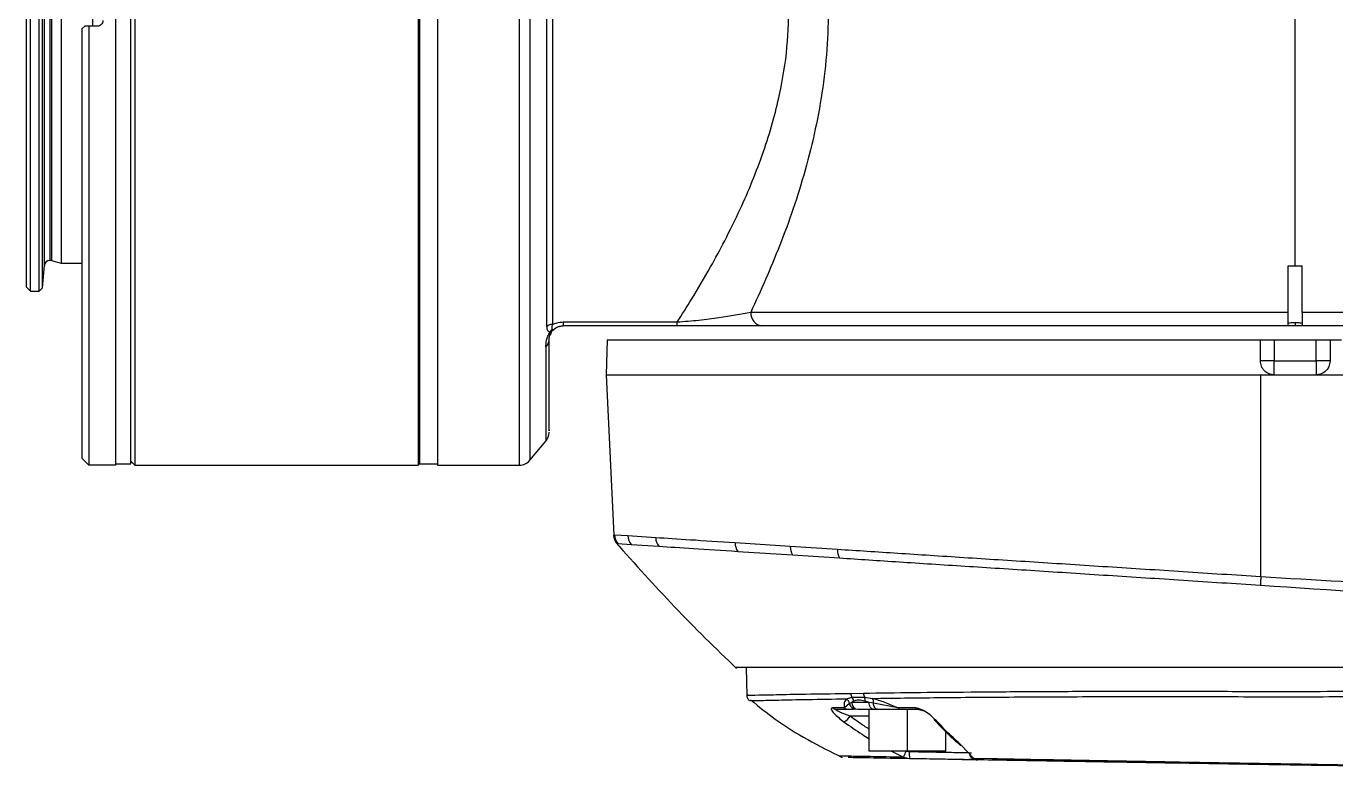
# Model space of a CAD drawing. Header units: millimetres. Extents: x -13464 to 9471, y -517 to 17126.
# Drawn here: x 6247.3 to 6341.3, y 12459.2 to 12512.5 of the extents above; entities that cross this region are included whole.
import ezdxf

# ---------------------------------------------------------------- set-up
doc = ezdxf.new("R2010")
doc.units = ezdxf.units.MM

msp = doc.modelspace()

# ---------------------------------------------------------------- linework, layer by layer
at = {"color": 7, "linetype": 'Continuous', "lineweight": 25}
for p, q in [((6247.345, 12515.517), (6247.345, 12493.817)), ((6247.645, 12493.517), (6247.645, 12515.017)), ((6248.286, 12493.517), (6248.286, 12515.017)), ((6248.505, 12493.736), (6248.505, 12515.517)), ((6248.646, 12495.352), (6248.646, 12515.517)), ((6249.045, 12515.517), (6249.045, 12495.717)), ((6249.148, 12515.517), (6249.148, 12495.703)), ((6249.844, 12515.517), (6249.844, 12495.517)), ((6252.099, 12515.517), (6252.099, 12512.517)), ((6255.145, 12515.517), (6255.145, 12481.017)), ((6275.445, 12515.517), (6275.445, 12481.017)), ((6275.545, 12515.517), (6275.545, 12481.117)), ((6282.7, 12515.517), (6282.7, 12481.017)), ((6283.466, 12515.517), (6283.466, 12481.374)), ((6338.345, 12495.319), (6338.345, 12515.517)), ((6284.695, 12490.979), (6284.695, 12514.376)), ((6285.078, 12514.383), (6285.078, 12491.113)), ((6251.345, 12512.317), (6251.545, 12512.517)), ((6251.845, 12512.517), (6251.545, 12512.517)), ((6251.845, 12512.517), (6251.845, 12481.017)), ((6252.445, 12512.517), (6251.845, 12512.517)), ((6248.505, 12493.736), (6248.646, 12495.352)), ((6249.148, 12495.703), (6249.844, 12495.517)), ((6249.844, 12495.517), (6251.345, 12495.517)), ((6338.845, 12491.982), (6338.845, 12495.316)), ((6247.345, 12493.817), (6247.645, 12493.517)), ((6247.645, 12493.517), (6248.286, 12493.517)), ((6248.286, 12493.517), (6248.505, 12493.736)), ((6337.845, 12491.982), (6299.306, 12491.982)), ((6362.262, 12491.982), (6338.845, 12491.982)), ((6285.112, 12490.697), (6284.908, 12490.571)), ((6285.097, 12490.681), (6285.117, 12490.703)), ((6294.02, 12491.271), (6285.845, 12491.271)), ((6285.845, 12491.271), (6285.845, 12491.017)), ((6294.02, 12491.017), (6285.845, 12491.017)), ((6294.02, 12491.017), (6294.02, 12491.271)), ((6338.345, 12491.017), (6337.845, 12491.017)), ((6338.345, 12491.226), (6338.345, 12491.017)), ((6338.845, 12491.017), (6338.345, 12491.017)), ((6289.022, 12490.003), (6288.935, 12487.503)), ((6289.022, 12490.003), (6335.854, 12490.003)), ((6335.854, 12490.003), (6336.854, 12490.003)), ((6336.854, 12490.003), (6336.854, 12488.503)), ((6336.854, 12490.003), (6339.854, 12490.003)), ((6339.854, 12488.503), (6339.854, 12490.003)), ((6339.854, 12490.003), (6340.854, 12490.003)), ((6340.854, 12490.003), (6341.678, 12490.003)), ((6340.854, 12490.003), (6340.854, 12488.503)), ((6284.611, 12489.507), (6284.611, 12482.738)), ((6336.854, 12488.503), (6335.854, 12488.503)), ((6336.854, 12487.503), (6336.854, 12488.503)), ((6336.854, 12488.503), (6339.854, 12488.503)), ((6340.854, 12488.503), (6339.854, 12488.503)), ((6339.854, 12488.503), (6339.854, 12487.503)), ((6288.935, 12487.503), (6289.479, 12475.995)), ((6335.891, 12473.006), (6335.891, 12487.503)), ((6335.92, 12487.503), (6339.854, 12487.503)), ((6339.854, 12487.503), (6350.881, 12487.503)), ((6283.466, 12481.374), (6284.611, 12482.738)), ((6251.345, 12481.517), (6251.845, 12481.017)), ((6254.845, 12481.317), (6255.145, 12481.017)), ((6253.745, 12481.017), (6251.845, 12481.017)), ((6253.745, 12481.117), (6254.845, 12481.117)), ((6255.145, 12481.017), (6275.445, 12481.017)), ((6275.445, 12481.017), (6275.545, 12481.117)), ((6275.545, 12481.117), (6276.845, 12481.117)), ((6276.845, 12481.017), (6282.7, 12481.017)), ((6290.504, 12475.941), (6289.542, 12476.002)), ((6289.542, 12476.002), (6289.57, 12475.999)), ((6292.492, 12475.813), (6290.504, 12475.941)), ((6289.786, 12475.398), (6290.743, 12475.335)), ((6289.813, 12475.396), (6289.786, 12475.398)), ((6290.743, 12475.335), (6292.719, 12475.207)), ((6302.138, 12475.188), (6298.182, 12475.445)), ((6298.371, 12474.839), (6302.302, 12474.584)), ((6305.519, 12474.969), (6302.138, 12475.188)), ((6302.302, 12474.584), (6305.661, 12474.366)), ((6298.988, 12466.503), (6299.023, 12464.465)), ((6306.178, 12464.256), (6306.565, 12464.364)), ((6306.486, 12464.648), (6307.395, 12464.662)), ((6306.565, 12464.364), (6307.472, 12464.377)), ((6307.472, 12464.377), (6308.05, 12464.284)), ((6299.305, 12464.127), (6299.302, 12464.127)), ((6306.395, 12463.933), (6306.023, 12463.6)), ((6306.546, 12463.994), (6306.395, 12463.933)), ((6306.681, 12464.08), (6306.546, 12463.994)), ((6307.802, 12463.994), (6306.546, 12463.994)), ((6307.802, 12463.994), (6307.502, 12464.093)), ((6307.787, 12463.503), (6307.787, 12460.503)), ((6308.101, 12463.947), (6307.802, 12463.994)), ((6309.851, 12463.6), (6308.101, 12463.947)), ((6310.537, 12463.503), (6310.537, 12460.503)), ((6307.787, 12463.012), (6306.434, 12463.012)), ((6313.287, 12460.503), (6313.287, 12461.9)), ((6315.314, 12459.972), (6314.432, 12460.914)), ((6310.537, 12460.503), (6307.787, 12460.503)), ((6309.405, 12460.503), (6310.26, 12460.065)), ((6313.287, 12460.503), (6310.537, 12460.503)), ((6315.326, 12459.972), (6315.242, 12459.998)), ((6316.626, 12459.948), (6315.314, 12459.972))]:
    msp.add_line(p, q, dxfattribs=at)
at = {"color": 7, "linetype": 'Continuous', "lineweight": 25, "flags": 128}
for points in [[(6337.845, 12491.982), (6337.845, 12493.847), (6337.845, 12495.313)], [(6285.046, 12490.618), (6285.033, 12490.601), (6285.004, 12490.558), (6284.982, 12490.522), (6284.959, 12490.48), (6284.92, 12490.398), (6284.9, 12490.345), (6284.896, 12490.332), (6284.894, 12490.325), (6284.893, 12490.323), (6284.893, 12490.323), (6284.893, 12490.323), (6284.893, 12490.323), (6284.893, 12490.323)], [(6335.854, 12488.503), (6335.854, 12489.343), (6335.854, 12490.003)], [(6288.935, 12487.503), (6288.935, 12487.503), (6289.121, 12487.503), (6289.657, 12487.503), (6290.54, 12487.503), (6291.762, 12487.503), (6293.316, 12487.503), (6295.191, 12487.503), (6297.372, 12487.503), (6299.845, 12487.503), (6302.591, 12487.503), (6305.592, 12487.503), (6308.826, 12487.503), (6312.27, 12487.503), (6315.9, 12487.503), (6319.689, 12487.503), (6323.611, 12487.503), (6327.638, 12487.503), (6331.741, 12487.503), (6335.891, 12487.503)], [(6308.12, 12463.503), (6308.058, 12463.512), (6307.999, 12463.54), (6307.945, 12463.585), (6307.897, 12463.646), (6307.857, 12463.721), (6307.828, 12463.806), (6307.809, 12463.898), (6307.802, 12463.994)], [(6308.392, 12463.503), (6308.339, 12463.511), (6308.287, 12463.536), (6308.239, 12463.576), (6308.197, 12463.63), (6308.16, 12463.697), (6308.132, 12463.773), (6308.112, 12463.858), (6308.101, 12463.947)], [(6312.47, 12462.792), (6312.491, 12462.733), (6312.51, 12462.701)]]:
    msp.add_lwpolyline(points, dxfattribs=at)
at = {"color": 7, "linetype": 'Continuous', "lineweight": 25}
for centre, radius, start, end in [((6249.045, 12495.317), 0.4, 90, 175), ((6249.045, 12495.317), 0.4, 75, 90), ((6300.227, 12491.936), 0.923, 177.1146, 264.67439), ((6285.065, 12490.535), 0.578, 88.74988, 129.84473), ((6285.343, 12490.343), 0.491, 122.24636, 152.41478), ((6284.14, 12490.031), 0.705, 311.89658, 358.82264), ((6283.845, 12483.381), 1, 320, 0), ((6282.7, 12482.017), 1, 270, 320), ((6290.541, 12476.054), 1.001, 182.98105, 220.97072), ((6291.512, 12475.988), 1.009, 182.69363, 220.32471), ((6293.52, 12475.851), 1.028, 182.13362, 218.80456), ((6299.285, 12475.457), 1.103, 180.63871, 214.05051), ((6303.317, 12475.184), 1.179, 179.7994, 210.58923), ((6306.783, 12474.949), 1.264, 179.08281, 207.46144), ((6307.062, 12464.656), 0.577, 180.7426, 210.35714), ((6306.119, 12464.017), 0.565, 6.46456, 37.95046), ((6307.984, 12464.669), 0.589, 180.73893, 209.71499), ((6306.924, 12464.177), 0.584, 351.77176, 20.10934), ((6307.564, 12464.039), 0.545, 350.23401, 26.71717), ((6305.429, 12463.902), 0.399, 229.16264, 269.52612), ((6306.278, 12463.887), 0.384, 228.33491, 269.42065), ((6305.877, 12463.821), 0.53, 12.21464, 55.32379), ((6306.876, 12463.987), 0.484, 186.45027, 268.80029), ((6307.028, 12463.985), 0.482, 178.85421, 267.78989), ((6310.08, 12463.824), 0.321, 224.23699, 268.80058), ((6311.338, 12463.805), 0.302, 222.7676, 268.53571), ((6305.672, 12463.393), 0.852, 292.28408, 333.45087), ((6312.706, 12462.849), 0.245, 216.95533, 268.04485), ((6314.444, 12461.175), 0.261, 220.09684, 267.38049), ((6302.623, 12463.782), 8.494, 334.04388, 337.30559), ((6314.611, 12460.263), 3.934, 177.22312, 184.38201), ((6315.397, 12460.376), 0.412, 189.76629, 258.50203), ((6315.541, 12460.374), 0.501, 195.40797, 224.39585)]:
    msp.add_arc(centre, radius, start, end, dxfattribs=at)
for points in [[(6253.745, 12550.017), (6253.745, 12549.889), (6253.745, 12549.632), (6253.745, 12547.58), (6253.745, 12544.392), (6253.745, 12540.068), (6253.745, 12534.808), (6253.745, 12528.805), (6253.745, 12522.291), (6253.745, 12515.517), (6253.745, 12508.743), (6253.745, 12502.229), (6253.745, 12496.226), (6253.745, 12490.966), (6253.745, 12486.642), (6253.745, 12483.454), (6253.745, 12481.402), (6253.745, 12481.145), (6253.745, 12481.017)], [(6254.845, 12481.117), (6254.845, 12481.245), (6254.845, 12481.501), (6254.845, 12483.547), (6254.845, 12486.726), (6254.845, 12491.037), (6254.845, 12496.282), (6254.845, 12502.268), (6254.845, 12508.763), (6254.845, 12515.517), (6254.845, 12522.271), (6254.845, 12528.766), (6254.845, 12534.752), (6254.845, 12539.997), (6254.845, 12544.308), (6254.845, 12547.487), (6254.845, 12549.533), (6254.845, 12549.789), (6254.845, 12549.917)], [(6276.845, 12515.517), (6276.845, 12513.259), (6276.845, 12508.743), (6276.845, 12502.229), (6276.845, 12496.226), (6276.845, 12490.966), (6276.845, 12486.642), (6276.845, 12483.454), (6276.845, 12481.402), (6276.845, 12481.145), (6276.845, 12481.017)], [(6251.345, 12512.317), (6251.345, 12510.245), (6251.345, 12506.101), (6251.345, 12500.234), (6251.345, 12494.878), (6251.345, 12490.227), (6251.345, 12486.429), (6251.345, 12483.641), (6251.345, 12481.852), (6251.345, 12481.629), (6251.345, 12481.517)]]:
    msp.add_open_spline(points, degree=3, dxfattribs=at)
for points, knots in [([(6294.02, 12491.271), (6294.371, 12491.822), (6295.166, 12493.071), (6296.323, 12495.037), (6297.493, 12497.193), (6298.5, 12499.244), (6299.439, 12501.386), (6300.222, 12503.467), (6300.878, 12505.552), (6301.495, 12508.036), (6301.986, 12510.965), (6302.029, 12513.258), (6302.05, 12514.383)], [0, 0, 0, 0, 0.0954482, 0.216527, 0.3086748, 0.4130041, 0.5007566, 0.5901087, 0.6735084, 0.7511483, 0.8779757, 1, 1, 1, 1]), ([(6304.87, 12514.383), (6304.862, 12513.335), (6304.845, 12511.229), (6304.506, 12508.134), (6303.965, 12505.102), (6303, 12501.243), (6301.447, 12496.698), (6300.018, 12493.549), (6299.306, 12491.982)], [0, 0, 0, 0, 0.125992, 0.253109, 0.377587, 0.505225, 0.753718, 1, 1, 1, 1]), ([(6252.845, 12512.917), (6252.839, 12512.865), (6252.827, 12512.76), (6252.735, 12512.628), (6252.603, 12512.535), (6252.498, 12512.523), (6252.445, 12512.517)], [0, 0, 0, 0, 0.249901, 0.499556, 0.746778, 1, 1, 1, 1]), ([(6337.845, 12495.313), (6337.938, 12495.315), (6338.105, 12495.318), (6338.272, 12495.318), (6338.345, 12495.319)], [0, 0, 0, 0, 0.559932, 1, 1, 1, 1]), ([(6338.345, 12495.319), (6338.438, 12495.318), (6338.605, 12495.318), (6338.772, 12495.317), (6338.845, 12495.316)], [0, 0, 0, 0, 0.56, 1, 1, 1, 1]), ([(6299.306, 12491.982), (6298.597, 12491.848), (6297.537, 12491.646), (6295.647, 12491.398), (6294.553, 12491.313), (6294.02, 12491.271)], [0, 0, 0, 0, 0.508423, 0.760307, 1, 1, 1, 1]), ([(6337.845, 12491.017), (6337.845, 12491.022), (6337.845, 12491.033), (6337.845, 12491.121), (6337.845, 12491.248), (6337.845, 12491.431), (6337.845, 12491.677), (6337.845, 12491.88), (6337.845, 12491.982)], [0, 0, 0, 0, 0.157478, 0.314767, 0.458583, 0.602032, 0.801112, 1, 1, 1, 1]), ([(6338.845, 12491.982), (6338.845, 12491.86), (6338.845, 12491.605), (6338.845, 12491.281), (6338.845, 12491.058), (6338.845, 12491.03), (6338.845, 12491.017)], [0, 0, 0, 0, 0.240201, 0.499511, 0.759093, 1, 1, 1, 1]), ([(6284.908, 12490.571), (6284.871, 12490.582), (6284.794, 12490.605), (6284.715, 12490.739), (6284.702, 12490.889), (6284.695, 12490.979)], [0, 0, 0, 0, 0.270128, 0.560743, 1, 1, 1, 1]), ([(6284.845, 12490.017), (6284.846, 12490.103), (6284.848, 12490.207), (6284.923, 12490.409), (6284.956, 12490.477), (6284.983, 12490.525), (6285.012, 12490.571), (6285.056, 12490.634), (6285.089, 12490.671), (6285.112, 12490.697)], [0, 0, 0, 0, 0.582846, 0.704729, 0.756304, 0.803783, 0.849463, 0.895911, 1, 1, 1, 1]), ([(6285.078, 12491.113), (6285.059, 12491.033), (6285.03, 12490.914), (6285.036, 12490.799), (6285.066, 12490.772), (6285.081, 12490.759)], [0, 0, 0, 0, 0.507797, 0.7600487, 1, 1, 1, 1]), ([(6285.845, 12491.271), (6285.693, 12491.261), (6285.42, 12491.244), (6285.183, 12491.153), (6285.078, 12491.113)], [0, 0, 0, 0, 0.557412, 1, 1, 1, 1]), ([(6285.081, 12490.759), (6285.102, 12490.75), (6285.146, 12490.732), (6285.124, 12490.709), (6285.112, 12490.697)], [0, 0, 0, 0, 0.4654816, 1, 1, 1, 1]), ([(6285.112, 12490.697), (6285.194, 12490.776), (6285.313, 12490.888), (6285.574, 12490.985), (6285.731, 12491.013), (6285.808, 12491.016), (6285.845, 12491.017)], [0, 0, 0, 0, 0.559458, 0.800309, 0.903179, 1, 1, 1, 1]), ([(6300.142, 12491.017), (6299.718, 12491.017), (6298.866, 12491.017), (6297.307, 12491.017), (6295.681, 12491.017), (6294.571, 12491.017), (6294.02, 12491.017)], [0, 0, 0, 0, 0.280189, 0.562392, 0.782795, 1, 1, 1, 1]), ([(6337.845, 12491.017), (6335.808, 12491.017), (6331.685, 12491.017), (6325.57, 12491.017), (6319.611, 12491.017), (6313.893, 12491.017), (6308.622, 12491.017), (6303.905, 12491.017), (6301.386, 12491.017), (6300.142, 12491.017)], [0, 0, 0, 0, 0.136666, 0.276559, 0.418493, 0.561162, 0.709974, 0.856697, 1, 1, 1, 1]), ([(6338.345, 12491.226), (6338.252, 12491.225), (6338.085, 12491.224), (6337.918, 12491.218), (6337.845, 12491.215)], [0, 0, 0, 0, 0.560148, 1, 1, 1, 1]), ([(6338.845, 12491.215), (6338.752, 12491.219), (6338.585, 12491.225), (6338.418, 12491.225), (6338.345, 12491.226)], [0, 0, 0, 0, 0.559839, 1, 1, 1, 1]), ([(6361.788, 12491.017), (6359.682, 12491.017), (6355.469, 12491.017), (6347.812, 12491.017), (6342.246, 12491.017), (6338.845, 12491.017)], [0, 0, 0, 0, 0.280018, 0.560123, 1, 1, 1, 1]), ([(6284.611, 12489.507), (6284.619, 12489.657), (6284.631, 12489.887), (6284.745, 12490.272), (6284.856, 12490.475), (6284.908, 12490.571)], [0, 0, 0, 0, 0.49944, 0.765222, 1, 1, 1, 1]), ([(6284.845, 12483.523), (6284.845, 12483.489), (6284.845, 12483.375), (6284.845, 12484.465), (6284.845, 12486.615), (6284.845, 12488.9), (6284.845, 12490.017)], [0, 0, 0, 0, 0.124379, 0.425913, 0.719378, 1, 1, 1, 1]), ([(6336.854, 12487.503), (6336.723, 12487.518), (6336.461, 12487.548), (6336.13, 12487.779), (6335.901, 12488.11), (6335.869, 12488.372), (6335.854, 12488.503)], [0, 0, 0, 0, 0.2500434, 0.4998794, 0.7492305, 1, 1, 1, 1]), ([(6340.854, 12488.503), (6340.836, 12488.361), (6340.8, 12488.066), (6340.529, 12487.731), (6340.193, 12487.536), (6339.964, 12487.514), (6339.854, 12487.503)], [0, 0, 0, 0, 0.270244, 0.562311, 0.789616, 1, 1, 1, 1]), ([(6335.891, 12487.503), (6335.897, 12487.503), (6335.906, 12487.503), (6335.916, 12487.503), (6335.92, 12487.503)], [0, 0, 0, 0, 0.5599948, 1, 1, 1, 1]), ([(6289.456, 12476.007), (6289.471, 12475.896), (6289.502, 12475.674), (6289.633, 12475.494), (6289.699, 12475.403)], [0, 0, 0, 0, 0.5, 1, 1, 1, 1]), ([(6298.182, 12475.445), (6297.062, 12475.518), (6294.821, 12475.664), (6293.268, 12475.763), (6292.492, 12475.813)], [0, 0, 0, 0, 0.499999, 1, 1, 1, 1]), ([(6289.617, 12475.498), (6291.009, 12473.931), (6293.79, 12470.801), (6296.793, 12467.883), (6298.293, 12466.426)], [0, 0, 0, 0, 0.500548, 1, 1, 1, 1]), ([(6292.719, 12475.207), (6293.49, 12475.157), (6295.032, 12475.058), (6297.258, 12474.912), (6298.371, 12474.839)], [0, 0, 0, 0, 0.4999896, 1, 1, 1, 1]), ([(6335.891, 12473.006), (6334.032, 12473.128), (6330.323, 12473.371), (6324.87, 12473.717), (6319.587, 12474.063), (6314.543, 12474.38), (6309.784, 12474.692), (6306.938, 12474.877), (6305.519, 12474.969)], [0, 0, 0, 0, 0.167015, 0.333033, 0.499676, 0.666697, 0.833858, 1, 1, 1, 1]), ([(6305.661, 12474.366), (6307.071, 12474.274), (6309.9, 12474.09), (6314.631, 12473.779), (6319.646, 12473.465), (6324.9, 12473.12), (6330.323, 12472.774), (6334.011, 12472.53), (6335.86, 12472.407)], [0, 0, 0, 0, 0.166112, 0.333281, 0.500315, 0.666969, 0.833045, 1, 1, 1, 1]), ([(6335.891, 12473.006), (6335.884, 12472.896), (6335.87, 12472.676), (6335.863, 12472.497), (6335.86, 12472.407)], [0, 0, 0, 0, 0.500001, 1, 1, 1, 1]), ([(6440.517, 12466.503), (6420.987, 12467.724), (6393.784, 12469.426), (6358.912, 12471.638), (6343.565, 12472.55), (6335.891, 12473.006)], [0, 0, 0, 0, 0.560004, 0.780006, 1, 1, 1, 1]), ([(6335.86, 12472.407), (6346.006, 12471.742), (6366.295, 12470.41), (6396.724, 12468.454), (6417.011, 12467.153), (6427.155, 12466.503)], [0, 0, 0, 0, 0.333376, 0.666682, 1, 1, 1, 1]), ([(6427.155, 12466.503), (6424.127, 12466.503), (6417.747, 12466.503), (6408.344, 12466.503), (6398.577, 12466.503), (6388.966, 12466.503), (6379.156, 12466.503), (6369.554, 12466.503), (6359.907, 12466.503), (6351.271, 12466.503), (6343.718, 12466.503), (6337.27, 12466.503), (6331.438, 12466.503), (6326.326, 12466.503), (6321.904, 12466.503), (6317.711, 12466.503), (6313.819, 12466.503), (6310.268, 12466.503), (6307.113, 12466.503), (6304.385, 12466.503), (6302.122, 12466.503), (6300.336, 12466.503), (6299.08, 12466.503), (6298.328, 12466.503), (6298.268, 12466.503), (6298.24, 12466.503)], [0, 0, 0, 0, 0.059731, 0.125884, 0.185076, 0.251756, 0.314695, 0.377635, 0.44043, 0.503252, 0.545485, 0.58742, 0.628842, 0.659878, 0.69117, 0.722437, 0.753716, 0.785014, 0.816314, 0.847462, 0.878653, 0.90992, 0.941192, 0.972454, 1, 1, 1, 1]), ([(6307.395, 12464.662), (6308.556, 12464.68), (6310.876, 12464.717), (6315.035, 12464.749), (6319.594, 12464.788), (6324.489, 12464.802), (6329.583, 12464.808), (6335.625, 12464.786), (6342.597, 12464.781), (6350.42, 12464.98), (6358.22, 12465.05), (6370.28, 12464.913), (6386.465, 12465.012), (6406.968, 12465.117), (6420.565, 12465.5), (6427.363, 12465.692)], [0, 0, 0, 0, 0.043889, 0.087722, 0.131372, 0.175249, 0.217875, 0.25965, 0.321725, 0.383979, 0.445991, 0.507406, 0.671569, 0.835809, 1, 1, 1, 1]), ([(6299.022, 12464.512), (6299.025, 12464.476), (6299.031, 12464.401), (6299.072, 12464.295), (6299.133, 12464.199), (6299.19, 12464.149), (6299.217, 12464.125)], [0, 0, 0, 0, 0.2468861, 0.5000065, 0.7531238, 1, 1, 1, 1]), ([(6299.116, 12464.514), (6299.098, 12464.515), (6299.047, 12464.517), (6299.785, 12464.528), (6301.274, 12464.563), (6303.463, 12464.606), (6305.48, 12464.634), (6306.486, 12464.648)], [0, 0, 0, 0, 0.113116, 0.335489, 0.556215, 0.778794, 1, 1, 1, 1]), ([(6308.05, 12464.284), (6309.56, 12464.306), (6312.568, 12464.35), (6318.11, 12464.391), (6324.141, 12464.421), (6330.539, 12464.421), (6337.088, 12464.404), (6343.645, 12464.412), (6350.207, 12464.564), (6358.05, 12464.642), (6367.177, 12464.508), (6377.482, 12464.554), (6387.808, 12464.591), (6398.122, 12464.665), (6404.989, 12464.759), (6408.423, 12464.806)], [0, 0, 0, 0, 0.065529, 0.130626, 0.196021, 0.259505, 0.321609, 0.383517, 0.445659, 0.507694, 0.606085, 0.704563, 0.803037, 0.901514, 1, 1, 1, 1]), ([(6309.851, 12463.6), (6309.539, 12463.739), (6308.916, 12464.017), (6308.339, 12464.195), (6308.05, 12464.284)], [0, 0, 0, 0, 0.500769, 1, 1, 1, 1]), ([(6299.302, 12464.127), (6299.281, 12464.127), (6299.203, 12464.128), (6299.836, 12464.138), (6301.205, 12464.169), (6303.276, 12464.215), (6305.212, 12464.243), (6306.178, 12464.256)], [0, 0, 0, 0, 0.0820191, 0.3123358, 0.5407702, 0.7707891, 1, 1, 1, 1]), ([(6299.33, 12464.162), (6299.898, 12463.694), (6301.891, 12462.054), (6304.202, 12460.884), (6305.854, 12460.048)], [0, 0, 0, 0, 0.2852129, 1, 1, 1, 1]), ([(6305.168, 12463.6), (6305.133, 12463.593), (6305.061, 12463.578), (6305.086, 12463.44), (6305.342, 12463.111), (6305.734, 12462.806), (6305.995, 12462.604)], [0, 0, 0, 0, 0.125564, 0.251424, 0.502586, 1, 1, 1, 1]), ([(6306.023, 12463.6), (6305.859, 12463.6), (6305.567, 12463.6), (6305.29, 12463.6), (6305.168, 12463.6)], [0, 0, 0, 0, 0.5599979, 1, 1, 1, 1]), ([(6306.434, 12463.012), (6306.178, 12463.108), (6305.809, 12463.247), (6305.485, 12463.407), (6305.405, 12463.466), (6305.388, 12463.487), (6305.393, 12463.501), (6305.415, 12463.502), (6305.426, 12463.503)], [0, 0, 0, 0, 0.5635885, 0.8129396, 0.8702528, 0.9183564, 0.9601649, 1, 1, 1, 1]), ([(6305.426, 12463.503), (6305.58, 12463.503), (6305.856, 12463.503), (6306.146, 12463.503), (6306.274, 12463.503)], [0, 0, 0, 0, 0.559994, 1, 1, 1, 1]), ([(6306.178, 12464.256), (6306.107, 12464.169), (6305.964, 12463.994), (6306.003, 12463.731), (6306.023, 12463.6)], [0, 0, 0, 0, 0.499562, 1, 1, 1, 1]), ([(6306.274, 12463.503), (6306.406, 12463.503), (6306.549, 12463.503), (6306.653, 12463.503), (6306.662, 12463.503)], [0, 0, 0, 0, 0.919185, 1, 1, 1, 1]), ([(6307.502, 12464.093), (6307.341, 12464.131), (6307.019, 12464.208), (6306.794, 12464.123), (6306.681, 12464.08)], [0, 0, 0, 0, 0.4995063, 1, 1, 1, 1]), ([(6307.01, 12463.503), (6307.167, 12463.503), (6307.447, 12463.503), (6307.914, 12463.503), (6308.12, 12463.503)], [0, 0, 0, 0, 0.56, 1, 1, 1, 1]), ([(6308.12, 12463.503), (6308.169, 12463.503), (6308.259, 12463.503), (6308.351, 12463.503), (6308.392, 12463.503)], [0, 0, 0, 0, 0.559986, 1, 1, 1, 1]), ([(6308.392, 12463.503), (6308.72, 12463.503), (6309.305, 12463.503), (6309.839, 12463.503), (6310.074, 12463.503)], [0, 0, 0, 0, 0.561285, 1, 1, 1, 1]), ([(6311.116, 12463.6), (6310.876, 12463.6), (6310.446, 12463.6), (6310.033, 12463.6), (6309.851, 12463.6)], [0, 0, 0, 0, 0.5599823, 1, 1, 1, 1]), ([(6310.074, 12463.503), (6310.304, 12463.503), (6310.715, 12463.503), (6311.142, 12463.503), (6311.33, 12463.503)], [0, 0, 0, 0, 0.559992, 1, 1, 1, 1]), ([(6312.697, 12462.604), (6312.494, 12462.805), (6312.188, 12463.107), (6311.656, 12463.441), (6311.323, 12463.578), (6311.185, 12463.593), (6311.116, 12463.6)], [0, 0, 0, 0, 0.4996, 0.749572, 0.875065, 1, 1, 1, 1]), ([(6311.33, 12463.503), (6311.344, 12463.502), (6311.372, 12463.501), (6311.436, 12463.487), (6311.508, 12463.466), (6311.605, 12463.433), (6311.667, 12463.406), (6311.705, 12463.39)], [0, 0, 0, 0, 0.147721, 0.297619, 0.466959, 0.668062, 1, 1, 1, 1]), ([(6305.995, 12462.604), (6306.424, 12462.299), (6307.012, 12461.881), (6307.622, 12461.501), (6307.787, 12461.398)], [0, 0, 0, 0, 0.728462, 1, 1, 1, 1]), ([(6307.787, 12462.09), (6307.67, 12462.164), (6307.209, 12462.454), (6306.765, 12462.773), (6306.434, 12463.012)], [0, 0, 0, 0, 0.254156, 1, 1, 1, 1]), ([(6312.51, 12462.701), (6312.766, 12462.431), (6313.333, 12461.834), (6313.922, 12461.299), (6314.245, 12461.007)], [0, 0, 0, 0, 0.452482, 1, 1, 1, 1]), ([(6314.432, 12460.914), (6314.102, 12461.213), (6313.513, 12461.745), (6312.947, 12462.341), (6312.697, 12462.604)], [0, 0, 0, 0, 0.5599303, 1, 1, 1, 1]), ([(6310.26, 12460.065), (6309.41, 12460.08), (6307.715, 12460.111), (6306.253, 12460.137), (6305.589, 12460.148), (6305.712, 12460.145), (6305.737, 12460.145)], [0, 0, 0, 0, 0.307705, 0.613863, 0.922056, 1, 1, 1, 1]), ([(6310.689, 12459.962), (6309.763, 12459.979), (6307.915, 12460.011), (6306.501, 12460.037), (6306.351, 12460.039), (6306.299, 12460.04)], [0, 0, 0, 0, 0.397156, 0.792596, 1, 1, 1, 1]), ([(6310.689, 12459.962), (6310.615, 12459.967), (6310.466, 12459.978), (6310.329, 12460.035), (6310.26, 12460.065)], [0, 0, 0, 0, 0.49403, 1, 1, 1, 1]), ([(6310.682, 12460.453), (6310.639, 12460.456), (6310.562, 12460.462), (6310.49, 12460.492), (6310.459, 12460.505)], [0, 0, 0, 0, 0.556457, 1, 1, 1, 1]), ([(6315.144, 12460.367), (6315.081, 12460.368), (6314.951, 12460.371), (6313.977, 12460.389), (6312.816, 12460.412), (6311.708, 12460.433), (6311.037, 12460.446), (6310.682, 12460.453)], [0, 0, 0, 0, 0.243483, 0.499104, 0.71492, 0.848908, 1, 1, 1, 1]), ([(6315.519, 12459.878), (6315.579, 12459.877), (6315.699, 12459.875), (6314.428, 12459.897), (6312.653, 12459.928), (6311.344, 12459.951), (6310.689, 12459.962)], [0, 0, 0, 0, 0.2798271, 0.5593024, 0.7795644, 1, 1, 1, 1]), ([(6313.504, 12459.921), (6313.843, 12459.918), (6314.494, 12459.913), (6315.098, 12459.916), (6315.259, 12459.929), (6315.334, 12459.935)], [0, 0, 0, 0, 0.368562, 0.707106, 1, 1, 1, 1]), ([(6315.051, 12460.151), (6315.099, 12460.09), (6315.177, 12459.992), (6315.34, 12459.903), (6315.44, 12459.888), (6315.493, 12459.879)], [0, 0, 0, 0, 0.440408, 0.707362, 1, 1, 1, 1]), ([(6315.314, 12459.972), (6315.348, 12459.945), (6315.415, 12459.89), (6315.484, 12459.882), (6315.519, 12459.878)], [0, 0, 0, 0, 0.505012, 1, 1, 1, 1]), ([(6361.604, 12459.163), (6361.073, 12459.17), (6358.488, 12459.205), (6353.872, 12459.271), (6348.224, 12459.353), (6342.194, 12459.443), (6336.18, 12459.536), (6330.342, 12459.629), (6324.892, 12459.719), (6319.809, 12459.804), (6316.95, 12459.853), (6315.518, 12459.878)], [0, 0, 0, 0, 0.032384, 0.157661, 0.28281, 0.406724, 0.530933, 0.64784, 0.765436, 0.882549, 1, 1, 1, 1]), ([(6361.604, 12459.189), (6360.678, 12459.202), (6358.206, 12459.236), (6354.239, 12459.297), (6349.934, 12459.371), (6345.477, 12459.444), (6340.838, 12459.522), (6335.774, 12459.608), (6330.359, 12459.7), (6324.845, 12459.799), (6320.159, 12459.883), (6317.663, 12459.929), (6316.626, 12459.948)], [0, 0, 0, 0, 0.058196, 0.155321, 0.252526, 0.350589, 0.448393, 0.546471, 0.668292, 0.790937, 0.913095, 1, 1, 1, 1]), ([(6322.849, 12459.81), (6324.057, 12459.787), (6326.86, 12459.735), (6331.687, 12459.65), (6337.064, 12459.558), (6342.422, 12459.47), (6347.64, 12459.386), (6352.436, 12459.31), (6357.138, 12459.238), (6360.234, 12459.194), (6361.604, 12459.175)], [0, 0, 0, 0, 0.102011, 0.236635, 0.372136, 0.506552, 0.636808, 0.768136, 0.897405, 1, 1, 1, 1])]:
    msp.add_open_spline(points, degree=3, knots=knots, dxfattribs=at)

doc.saveas('drawing.dxf')
